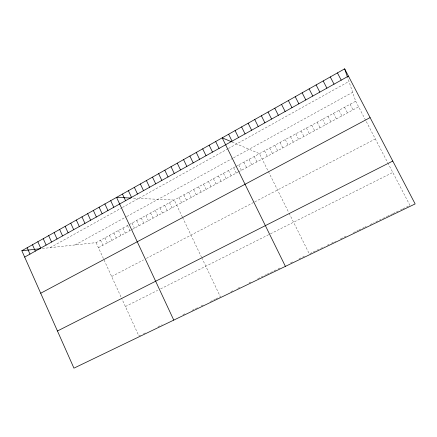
<?xml version="1.0" encoding="UTF-8"?>
<svg xmlns="http://www.w3.org/2000/svg" width="437" height="437" viewBox="0 0 437 437"><rect width="100%" height="100%" fill="white"/><g stroke="black" fill="none" stroke-linecap="round" stroke-linejoin="round"><path stroke-width="0.33" stroke-dasharray="2.19 1.64" d="M50.157 247.653L121.836 207.783M122.431 207.449L227.835 148.826M228.382 148.525L348.95 81.462M75.131 244.922L126.298 216.785M126.845 216.484L232.408 158.429M233.511 157.823L352.648 92.305M42.351 248.506L96.124 242.633L235.319 166.792M235.887 166.481L355.691 101.209L347.601 77.513M98.445 247.697L237.963 172.173M238.536 171.861L358.624 106.852M111.648 276.512L143.5 259.9M146.4 258.387L254.159 202.178M254.738 201.878L375.35 138.961M125.403 306.528L157.681 290.348M160.619 288.873L269.858 234.101M270.443 233.811L392.797 172.462M140.627 335.157L138.906 335.987L121.568 298.16M143.505 333.77L145.237 332.934M158.03 326.772L162.138 324.789M182.956 314.76L185.965 313.313M192.018 310.396L197.497 307.752M201.167 305.987L204.237 304.507M210.405 301.535L215.37 299.143M215.922 298.875L220.357 296.739L201.67 257.546M230.976 291.626L232.664 290.813M237.744 288.365L240.574 287M249.128 282.881L250.843 282.051M257.754 278.724L266.45 274.534M267.034 274.25L273.469 271.148M274.059 270.869L276.992 269.454M278.178 268.881L279.948 268.028M290.638 262.883L293.025 261.73M299.028 258.835L305.064 255.929M309.904 253.597L318.824 249.298M320.616 248.435L324.216 246.703M327.226 245.25L329.034 244.381M331.448 243.218L335.687 241.175M340.56 238.826L347.295 235.581M353.391 232.642L358.411 230.228M358.968 229.955L364.01 227.53M364.573 227.256L366.266 226.442M370.21 224.542L374.176 222.63M375.88 221.81L381.004 219.341M382.719 218.511L386.729 216.583M387.308 216.304L392.486 213.808M393.065 213.529L398.276 211.016M400.603 209.897L402.351 209.055M402.936 208.771L409.95 205.395L388.127 163.487M133.504 198.163L174.265 200.059L182.278 216.861M232.085 142.025L259.463 153.638L268.121 171.053M355.691 101.209L387.832 162.93M350.097 104.257L353.02 109.884M344.536 107.289L347.442 112.904M339.003 110.304L341.898 115.909M333.502 113.298L336.386 118.891M328.029 116.28L330.896 121.863M322.588 119.246L325.439 124.818M317.175 122.196L320.015 127.751M311.789 125.129L314.613 130.679M306.43 128.052L309.243 133.585M301.098 130.953L303.901 136.475M295.8 133.842L298.591 139.354M290.529 136.715L293.303 142.211M285.285 139.572L288.049 145.062M280.062 142.413L282.815 147.892M274.873 145.242L277.61 150.71M269.711 148.056L272.437 153.513M264.576 150.852L267.286 156.299M268.405 171.621L288.797 212.628M289.092 213.223L309.309 253.881M254.241 156.484L256.929 161.903M249.041 159.314L251.717 164.727M243.873 162.132L246.539 167.529M238.733 164.935L241.382 170.321M233.615 167.721L236.253 173.096M228.529 170.496L231.157 175.86M223.465 173.249L226.082 178.602M218.429 175.996L221.035 181.339M213.42 178.722L216.015 184.053M208.438 181.437L211.016 186.757M203.478 184.141L206.051 189.45M198.545 186.828L201.102 192.127M193.64 189.5L196.186 194.787M188.762 192.16L191.291 197.437M183.901 194.809L186.424 200.07M179.072 197.442L181.584 202.692M182.54 217.413L201.397 256.972M169.48 202.664L171.97 207.897M164.722 205.259L167.202 210.481M159.986 207.837L162.455 213.048M155.277 210.405L157.73 215.605M150.59 212.956L153.032 218.145M145.925 215.501L148.362 220.68M141.282 218.025L143.707 223.198M136.666 220.543L139.081 225.7M132.072 223.045L134.476 228.196M127.5 225.536L129.893 230.676M122.95 228.016L125.332 233.145M118.427 230.479L120.798 235.598M113.92 232.937L116.28 238.045M109.441 235.379L111.79 240.476M104.978 237.81L107.322 242.896M100.543 240.224L102.87 245.304M96.124 242.633L121.311 297.602"/><path stroke-width="0.66" d="M21.85 250.745L344.646 68.849L415.15 203.921L73.94 368.151L21.85 250.745L40.062 248.757M24.663 257.087L348.442 76.12M40.701 293.238L370.095 117.602M57.455 330.995L392.776 161.051M130.827 198.037L116.559 197.377L173.762 320.108M231.506 141.779L222.209 137.841L285.399 266.373M337.44 72.908L341.21 80.162M330.279 76.939L334.032 84.172M323.172 80.943L326.898 88.159M316.115 84.92L319.818 92.114M309.106 88.869L312.788 96.047M302.147 92.797L305.807 99.947M295.232 96.692L298.87 103.826M288.371 100.559L291.982 107.677M281.548 104.399L285.142 111.495M274.78 108.218L278.347 115.297M268.05 112.009L271.601 119.066M261.37 115.772L264.898 122.813M254.733 119.514L258.24 126.533M248.145 123.229L251.63 130.231M241.595 126.916L245.064 133.902M235.09 130.581L238.536 137.546M228.627 134.219L232.058 141.167M215.66 141.528L219.046 148.443M209.154 145.199L212.519 152.092M202.686 148.842L206.035 155.714M196.268 152.458L199.594 159.314M189.893 156.053L193.198 162.886M183.556 159.62L186.845 166.442M177.264 163.165L180.53 169.971M171.014 166.688L174.265 173.473M164.804 170.19L168.032 176.952M158.631 173.664L161.848 180.415M152.502 177.122L155.698 183.851M146.417 180.552L149.591 187.26M140.364 183.961L143.527 190.652M134.356 187.347L137.497 194.023M128.385 190.712L131.51 197.371M122.453 194.055L125.556 200.698M110.703 200.676L113.773 207.285M104.88 203.953L107.939 210.547M99.101 207.214L102.138 213.786M93.354 210.448L96.375 217.009M87.646 213.666L90.65 220.21M81.97 216.861L84.958 223.389M76.333 220.04L79.305 226.546M70.734 223.198L73.689 229.687M65.168 226.333L68.106 232.806M59.634 229.452L62.557 235.909M54.133 232.55L57.039 238.99M48.671 235.63L51.561 242.054M43.241 238.689L46.114 245.097M37.844 241.732L40.707 248.123M32.48 244.753L35.326 251.128M27.149 247.757L29.978 254.121M344.646 68.849L347.426 77.005"/></g></svg>
